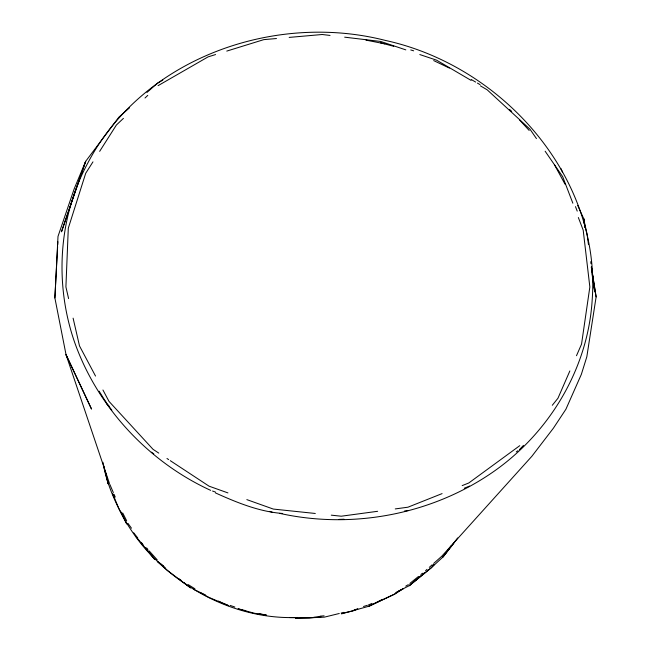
<?xml version="1.0" encoding="UTF-8"?>
<svg xmlns="http://www.w3.org/2000/svg" width="651" height="651" viewBox="0 0 651 651"><rect width="100%" height="100%" fill="white"/><g stroke="black" fill="none" stroke-linecap="round" stroke-linejoin="round"><path stroke-width="0.98" d="M109.498 483.587L66.052 354.746L54.879 297.938L58.004 236.427L74.206 188.814L85.68 161.318L118.905 117.147L129.525 107.806M54.879 297.938L57.613 246.696M57.719 244.686L57.882 241.676M596.121 296.913L591.36 267.105L596.121 296.913L586.82 356.797L581.351 374.358L565.906 409.251L553.374 428.22L531.859 456.294L441.834 556.166L433.712 563.416M569.853 370.956L557.956 398.241L552.3 405.272M576.493 355.715L581.538 344.151L589.847 286.985L583.19 230.145L578.348 217.524M92.971 161.863L85.712 173.272L68.298 228.216L65.906 286.92L68.591 298.581M99.652 151.357L116.407 125L123.43 118.368M457.669 537.954L442.965 556.996L431.467 567.566L409.21 585.705L395.857 592.508M449.418 548.142L442.965 556.996L453.82 543.292M450.004 547.345L451.167 545.741M523.485 445.382L519.465 449.572M434.005 564.759L431.108 567.965L409.21 585.705L420.79 575.858M145.01 98L147.777 95.388M425.591 570.667L427.072 569.348M429.286 567.371L432.231 564.734M146.963 92.442L157.575 83.092L162.815 80.138M423.093 573.897L424.631 572.587M432.297 566.069L433.826 564.767M409.894 583.386L418.552 576.404M420.92 574.499L422.491 573.23M519.767 445.675L468.777 482.985L462.177 485.613M516.284 451.9L517.879 450.736M405.728 586.16L408.315 584.655M158.071 85.663L208.108 56.865L215.579 54.554M210.655 490.358C147.655 461.469 96.73 406.24 74.035 340.595C54.497 282.803 58.59 217.279 87.641 163.336C142.113 58.688 273.721 11.897 385.246 40.395C502.23 65.832 601.182 176.511 592.207 299.533C588.113 368.84 549.021 433.533 492.156 472.602C430.872 514.648 352.134 529.426 279.678 513.362M382.438 599.351L368.954 606.219L341.458 613.893M368.368 604.999L372.022 603.404M442.086 493.613L407.941 507.202L395.247 508.919M464.293 488.209L469.656 486.069M226.768 51.095L263.761 39.646L276.48 38.523M363.502 606.48L367.392 605.292M339.277 613.494L324.361 617.148L295.408 618.45M341.14 613.039L343.931 612.355M354.144 609.849L357.855 608.937L352.671 611.02L343.167 613.079M344.045 519.221L339.057 519.408M404.393 511.051L408.323 510.522M377.637 511.295L341.238 516.21L331.261 515.161M289.166 37.408L322.221 34.503L330.033 35.431M320.056 616.155L324.117 615.83M313.806 617.238L320.902 616.888L309.298 617.937L289.589 617.563M297.328 617.465C245.5 619.532 194.323 596.804 157.249 561.357L163.621 566.484L159.967 563.205L167.217 570.325L190.588 587.894L183.826 582.531M315.304 513.476L273.322 509.066L246.835 499.626M215.432 492.897C236.769 502.523 259.082 511.702 282.672 513.484M344.672 37.172L380.729 41.469L405.833 49.875M365.96 40.126L384.79 43.82M243.856 610.239L245.752 610.654M259.017 613.551L266.593 615.211L254.655 613.299L238.054 608.815L242.888 610.003M380.453 42.795L393.749 46.319M234.865 607.049L230.153 605.414M410.732 49.948L413.662 50.819M419.805 54.554L436.593 60.169L471.088 80.39M227.94 492.905L209.085 486.183L170.277 460.664M212.551 491.033L215.408 492.05M269.717 511.401L272.582 512.418M433.688 60.592L449.353 68.062M222.829 603.143L228.729 605.69L208.759 597.341L200.077 592.508M205.399 594.916L193.445 589.228M218.492 601.117L221.983 602.777M194.885 588.773L188.139 584.582M471.259 79.528L475.661 82.075M477.419 83.092L480.056 84.622M480.397 85.842L487.176 89.814L529.979 129.199L536.457 138.606M158.787 453.104L153.05 449.336L108.994 401.374L102.939 389.99M166.981 458.499L168.633 459.582M151.317 452.16L153.791 453.796M165.118 567.664C148.192 554.628 134.651 537.01 124.04 518.578C114.389 500.879 106.3 482.228 102.931 462.251M179.326 578.951L181.572 580.741M157.225 559.868L149.217 550.941M509.546 109.409L511.71 111.394M519.498 119.89L529.182 130.452M105.503 401.13L106.91 403.775L109.498 406.598M146.613 547.914L147.915 549.428M136.181 536.847L154.686 559.38L145.319 547.524M133.683 532.787L137.743 537.938M141.234 542.348L142.984 544.57M106.91 403.775L111.826 410.138M127.987 523.404L131.486 528.213M545.131 151.211L562.676 176.681L572.856 203.202M99.131 391.194L105.104 400.813M554.424 164.695L565.019 184.176M95.526 376.058L79.503 345.925L73.099 318.152M122.705 512.947L126.668 520.792M114.421 497.462L112.737 493.824L118.677 508.171L126.733 523.99L122.469 514.803M121.192 512.052L122.046 513.883M560.837 168.43L562.529 172.133M577.697 205.456L583.597 218.41L587.145 234.596L588.48 244.638M109.881 484.49L113.323 492.571M114.088 494.361L115.235 497.055M575.484 206.611L577.217 211.119M103.712 465.66L108.115 483.872L105.958 473.147M583.597 218.41L585.029 227.386L583.597 218.41L584.045 221.389M584.346 223.374L584.647 225.36M592.019 273.981L592.467 276.952M592.768 278.937L594.729 291.835L591.401 266.731M590.734 261.71L591.002 263.72M80.293 176.714L61.479 231.821L85.68 161.318L80.293 176.714M399.209 590.807L394.465 594.127L368.954 606.219L394.799 594.119L403.099 588.773L399.209 590.807M91.449 408.918L66.052 354.746L91.449 408.918"/></g></svg>
